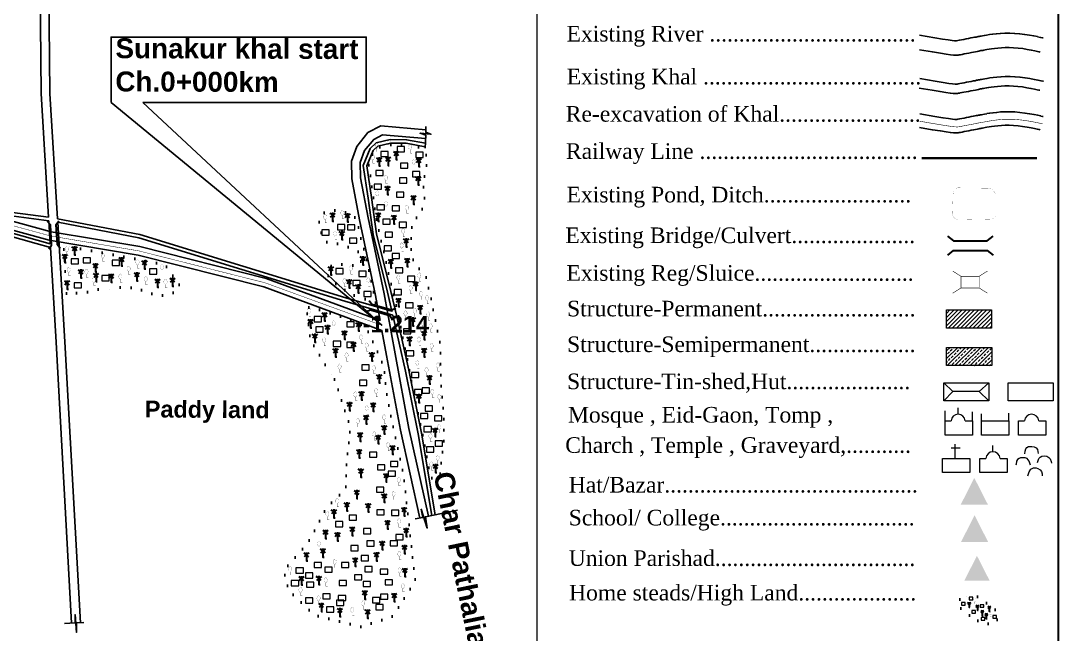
# Model space of a CAD drawing. Header units: millimetres. Extents: x 103 to 25310, y -179448 to -48.
# Drawn here: x 24123 to 25310, y -178929 to -178228 of the extents above; entities that cross this region are included whole.
import ezdxf

# ---------------------------------------------------------------- set-up
doc = ezdxf.new("R2010")
doc.units = ezdxf.units.MM
doc.header["$MEASUREMENT"] = 0
for name, pattern in [('CENTERX2', [4, 2.5, -0.5, 0.5, -0.5]), ('DOT2', [0.125, 0, -0.125]), ('PHANTOM2', [1.25, 0.625, -0.125, 0.125, -0.125, 0.125, -0.125])]:
    doc.linetypes.add(name, pattern=pattern)
for name, color, linetype, lineweight in [('Bazar', 97, 'Continuous', 15), ('Bridge or Culvert', 7, 'Continuous', 25), ('Church', 170, 'Continuous', 9), ('Eid-Gah', 170, 'Continuous', 9), ('Existing Str', 7, 'PHANTOM2', 35), ('Graveyard', 40, 'Continuous', 9), ('HOUSE', 144, 'Continuous', 18), ('Mosque', 170, 'Continuous', 9), ('OUTLINE', 7, 'Continuous', 15), ('Pond or Ditch', 7, 'Continuous', 9), ('PUCCA ROAD', 1, 'Continuous', 30), ('Rail Line', 14, 'TRACKS', 35), ('Temple', 170, 'Continuous', 9), ('Tomb', 170, 'Continuous', 9), ('Union', 7, 'Continuous', 15)]:
    doc.layers.add(name, color=color, linetype=linetype, lineweight=lineweight)
for name, color, linetype in [('boundary', 7, 'Continuous'), ('Home Stead', 151, 'Continuous'), ('Khal', 4, 'Continuous'), ('RIVER', 150, 'Continuous'), ('TEXT', 5, 'Continuous'), ('Trees', 77, 'Continuous')]:
    doc.layers.add(name, color=color, linetype=linetype)
doc.styles.add('b', font='times.ttf')
doc.styles.add('sum', font='arialbd.ttf')
doc.linetypes.add('TRACKS', pattern='A,0.15,[130,ltypeshp.shx,S=0.25,R=0,X=0,Y=0],0.15', length=0.3)

# ---------------------------------------------------------------- blocks, each defined once
blk = doc.blocks.new('A$C01DB3217')
at = {"layer": 'Trees', "color": 1, "lineweight": 30}
blk.add_lwpolyline([(0, 0.0028), (0, -0.0071), (0.0015, -0.0071)], dxfattribs=at)
for centre, start, end in [((-0.012, -0.0154), 41.2491, 62.6782), ((0.012, -0.0154), 117.3218, 138.7509)]:
    blk.add_arc(centre, 0.0195, start, end, dxfattribs=at)
blk = doc.blocks.new('A$C7FEE66E4')
at = {"layer": 'Trees', "linetype": 'Continuous', "const_width": 0.000142}
blk.add_lwpolyline([(0, 0.00001, 0.606435), (0, 0.00493, 0.606435)], format="xyb", close=True, dxfattribs=at)
at = {"layer": 'Trees', "linetype": 'Continuous', "const_width": 0.000252}
for points in [[(0, 0.00001), (0, -0.00287)], [(0, -0.00287), (0.00172, -0.00287)]]:
    blk.add_lwpolyline(points, dxfattribs=at)
blk = doc.blocks.new('A$C3B865840')
at = {"layer": 'Bridge or Culvert', "color": 7, "linetype": 'Continuous', "lineweight": 30}
for points in [[(0, 43.6), (13.8, 33.1), (91.3, 33.3), (105, 44.2)], [(0.2, 0), (13.9, 10.6), (91.4, 10.9), (105.2, 0.2)]]:
    blk.add_lwpolyline(points, dxfattribs=at)

msp = doc.modelspace()

# ---------------------------------------------------------------- hatches: boundary and pattern name
at = {"layer": 'Bazar'}
for color, points in [(256, [(25212.7, -178750.5), (25197.2, -178781), (25228.2, -178781)]), (5, [(25213, -178793.2), (25197.5, -178823.8), (25228.5, -178823.8)])]:
    msp.add_hatch(color=color, dxfattribs=at).paths.add_polyline_path(points)
at = {"layer": 'HOUSE'}
h = msp.add_hatch(dxfattribs=at)
h.set_pattern_fill('ANSI31', color=256, scale=26.610231, style=0)
h.set_pattern_definition([(45, (-3054743.468, -10882944.8036), (-2.3520343171, 2.3520343171), [])])
h.paths.add_polyline_path([(25232.3, -178579.4), (25232.3, -178558.6), (25180.9, -178558.6), (25180.9, -178579.4)])
h = msp.add_hatch(dxfattribs=at)
h.set_pattern_fill('ANSI33', color=256, scale=24.947091)
h.set_pattern_definition([(45, (-3092740.1634, -11107253.1114), (-4.4100643446, 4.4100643446), []), (45, (-3092735.7533, -11107253.1114), (-4.4100643446, 4.4100643446), [3.1183864035, -1.5591932018])])
h.paths.add_polyline_path([(25232.6, -178601.3), (25181.1, -178601.3), (25181.1, -178622.2), (25232.6, -178622.2)])
at = {"layer": 'Union'}
msp.add_hatch(color=0, dxfattribs=at).paths.add_polyline_path([(25215.7, -178839.5), (25201.3, -178868), (25230.2, -178868)])

# ---------------------------------------------------------------- linework, layer by layer
at = {"layer": 'boundary', "color": 0}
for points, const_width in [([(22733, -177610.8), (25308.6, -177610.8), (25308.6, -179446.7), (22733, -179446.7), (22733, -177610.8)], 2.35), ([(24712.9, -179056.4), (24712.9, -177610.8)], 1.71)]:
    msp.add_lwpolyline(points, dxfattribs=dict(at, const_width=const_width))
at = {"layer": 'Bridge or Culvert', "color": 7, "linetype": 'Continuous', "lineweight": 30}
for points in [[(25182.2, -178474.4), (25189, -178479.6), (25227.3, -178479.4), (25234.1, -178474.1)], [(25182.3, -178495.9), (25189.1, -178490.7), (25227.4, -178490.5), (25234.2, -178495.8)]]:
    msp.add_lwpolyline(points, dxfattribs=at)
at = {"layer": 'Church', "linetype": 'Continuous'}
for points in [[(25196.6, -178716.5), (25186.1, -178716.5)], [(25196.6, -178716.5), (25186.1, -178716.5)], [(25191, -178728.2), (25191, -178712)], [(25191, -178728.2), (25191, -178712)]]:
    msp.add_lwpolyline(points, dxfattribs=at)
msp.add_lwpolyline([(25176.2, -178744.4), (25176.2, -178728.2), (25207.4, -178728.2), (25207.4, -178744.4), (25194.7, -178744.4), (25194.7, -178744.4), (25194.7, -178744.4), (25194.7, -178744.4), (25176.2, -178744.4)], close=True, dxfattribs=at)
msp.add_lwpolyline([(25176.2, -178744.4), (25176.2, -178728.2), (25207.4, -178728.2), (25207.4, -178744.4), (25194.7, -178744.4), (25194.7, -178744.4), (25194.7, -178744.4), (25194.7, -178744.4), (25176.2, -178744.4)], close=True, dxfattribs=at)
at = {"layer": 'Eid-Gah', "linetype": 'Continuous'}
for p, q in [((25221.1, -178685.3), (25221.1, -178677.2)), ((25221.1, -178685.3), (25221.1, -178677.2)), ((25252.3, -178685.3), (25252.3, -178676.6)), ((25252.3, -178685.3), (25252.3, -178676.6))]:
    msp.add_line(p, q, dxfattribs=at)
msp.add_lwpolyline([(25221.1, -178701.5), (25221.1, -178685.3), (25252.3, -178685.3), (25252.3, -178701.5), (25235, -178701.5), (25235, -178701.5), (25235, -178701.5), (25235, -178701.5), (25221.1, -178701.5)], close=True, dxfattribs=at)
msp.add_lwpolyline([(25221.1, -178701.5), (25221.1, -178685.3), (25252.3, -178685.3), (25252.3, -178701.5), (25235, -178701.5), (25235, -178701.5), (25235, -178701.5), (25235, -178701.5), (25221.1, -178701.5)], close=True, dxfattribs=at)
at = {"layer": 'Existing Str', "linetype": 'Continuous', "const_width": 0.618}
for points in [[(25188, -178514.1), (25197.5, -178520.1), (25218.2, -178520.1), (25227.7, -178514.1)], [(25197.5, -178533.4), (25197.5, -178520.1)], [(25218.2, -178533.4), (25218.2, -178520.1)], [(25188, -178539.4), (25197.5, -178533.4), (25218.2, -178533.4), (25227.7, -178539.4)]]:
    msp.add_lwpolyline(points, dxfattribs=at)
at = {"layer": 'Graveyard'}
for points in [[(25270.4, -178723.2), (25270.9, -178720), (25271.4, -178717.2), (25272.7, -178715.6), (25274.6, -178714.7), (25278.6, -178714.5), (25281.1, -178714.9), (25283.2, -178716.1), (25285, -178718.1), (25285.3, -178720.2), (25285.5, -178722.5)], [(25270.4, -178723.2), (25270.9, -178720), (25271.4, -178717.2), (25272.7, -178715.6), (25274.6, -178714.7), (25278.6, -178714.5), (25281.1, -178714.9), (25283.2, -178716.1), (25285, -178718.1), (25285.3, -178720.2), (25285.5, -178722.5)], [(25276.8, -178736), (25275.4, -178731.4), (25273, -178728.4), (25270.7, -178727.7), (25268.6, -178727.5), (25265.5, -178727.7), (25263.8, -178728.2), (25262.2, -178729.4), (25260.9, -178731.4), (25260.4, -178734.8), (25260, -178736)], [(25276.8, -178736), (25275.4, -178731.4), (25273, -178728.4), (25270.7, -178727.7), (25268.6, -178727.5), (25265.5, -178727.7), (25263.8, -178728.2), (25262.2, -178729.4), (25260.9, -178731.4), (25260.4, -178734.8), (25260, -178736)], [(25285, -178732.8), (25286.6, -178728.4), (25288, -178727), (25289.8, -178725.7), (25292.8, -178725.4), (25295.5, -178725.5), (25297.8, -178727.1), (25299.2, -178728.9), (25300.5, -178731.9), (25301, -178733.7)], [(25285, -178732.8), (25286.6, -178728.4), (25288, -178727), (25289.8, -178725.7), (25292.8, -178725.4), (25295.5, -178725.5), (25297.8, -178727.1), (25299.2, -178728.9), (25300.5, -178731.9), (25301, -178733.7)], [(25273.9, -178748.3), (25275.2, -178743.5), (25277.1, -178740.5), (25280.5, -178739.1), (25283.5, -178739.2), (25285.3, -178739.6), (25287.8, -178741.2), (25289.6, -178743.3), (25290.3, -178746), (25290.3, -178748.1)], [(25273.9, -178748.3), (25275.2, -178743.5), (25277.1, -178740.5), (25280.5, -178739.1), (25283.5, -178739.2), (25285.3, -178739.6), (25287.8, -178741.2), (25289.6, -178743.3), (25290.3, -178746), (25290.3, -178748.1)]]:
    msp.add_lwpolyline(points, dxfattribs=at)
at = {"layer": 'Home Stead', "color": 7, "linetype": 'DOT2', "lineweight": 50, "ltscale": 100, "flags": 128}
for points in [[(24577.6, -178372.5), (24586, -178381), (24588.5, -178388.1), (24586.6, -178393.4), (24584.8, -178403.6), (24583.1, -178416.5), (24584.1, -178423.7), (24584.7, -178428), (24583, -178439.5), (24580.4, -178448.1), (24570.8, -178457.9), (24569.1, -178471.3), (24569.6, -178486.2), (24568.6, -178495), (24574.7, -178507.7), (24585.7, -178519.6), (24591.5, -178543.6), (24598.2, -178577.5), (24602.4, -178597.2), (24602.7, -178615.5), (24603.6, -178649.1), (24606.5, -178677.6), (24606.4, -178708), (24602.1, -178747), (24593.2, -178752.2), (24589.3, -178739.1), (24584.6, -178712.1), (24578.6, -178683.5), (24570.3, -178644.3), (24564.3, -178612.7), (24557.6, -178579.9), (24550.8, -178548.7), (24542.4, -178512.4), (24530.3, -178459.3), (24524, -178417.4), (24520.9, -178392.6), (24525.5, -178379.1), (24530.3, -178373.7), (24536.9, -178371.2), (24549.7, -178369.1), (24559.4, -178369.1), (24571.6, -178371.1), (24577.6, -178372.5)], [(24504.2, -178542.2), (24486.2, -178531.7), (24473.8, -178519.1), (24476.2, -178508.9), (24487.8, -178506.6), (24508.6, -178508.4), (24512, -178505.1), (24510.3, -178492.8), (24499.9, -178487.8), (24488, -178483.7), (24471.5, -178480.7), (24466.9, -178473), (24463.9, -178457.9), (24466.9, -178449.4), (24472.4, -178446.1), (24485.4, -178444.6), (24499.4, -178448.7), (24504.2, -178451.5), (24507.6, -178457.7), (24512.2, -178479.1), (24518.9, -178503.8), (24528.5, -178550.4), (24504.2, -178542.2)], [(24172.3, -178489.3), (24175.2, -178540.7), (24199.6, -178538), (24210.6, -178535.2), (24224.1, -178534.8), (24237.1, -178532.9), (24256.7, -178533.3), (24266.6, -178539), (24283.5, -178542.6), (24298.2, -178538.8), (24304.7, -178531.2), (24288, -178507.4), (24256.3, -178500.6), (24214.1, -178492.9), (24186, -178487.5), (24178.1, -178485.6), (24173.3, -178487), (24172.3, -178489.3)], [(24481.7, -178638), (24499.8, -178693.1), (24495.3, -178732.3), (24494.5, -178763.2), (24472.6, -178784.4), (24451.5, -178824.3), (24423.5, -178856.8), (24428.8, -178878.6), (24458.3, -178907.3), (24511.9, -178920.9), (24548.1, -178908.8), (24573.8, -178868.8), (24560.3, -178745.7), (24541.8, -178660), (24538, -178623.2), (24517.3, -178577.3), (24494.2, -178568), (24461.5, -178557.6), (24448, -178555.1), (24450.5, -178564.2), (24452.5, -178581.4), (24453.6, -178591.7), (24458.2, -178600), (24469.5, -178619), (24481.7, -178638)], [(25196.3, -178889.5), (25193.3, -178894.1), (25196.7, -178899.6), (25201.1, -178902.4), (25204.9, -178905.4), (25208.1, -178908.8), (25211.6, -178909.4), (25213.8, -178909.5), (25216.9, -178914.4), (25221.9, -178916.4), (25230.1, -178917.6), (25237.7, -178916.1), (25239.8, -178909.6), (25237.2, -178901.8), (25233.6, -178897.8), (25228, -178894.8), (25218.1, -178886.9), (25206, -178884.9), (25201.4, -178888), (25196.3, -178889.5)]]:
    msp.add_lwpolyline(points, dxfattribs=at)
at = {"layer": 'HOUSE'}
for points in [[(24553.1, -178377.7), (24561.5, -178377.7), (24561.5, -178371.8), (24553.1, -178371.8), (24553.1, -178377.7)], [(24534.6, -178383.3), (24543, -178383.3), (24543, -178377.4), (24534.6, -178377.4), (24534.6, -178383.3)], [(24574.4, -178384.3), (24582.8, -178384.3), (24582.8, -178378.4), (24574.4, -178378.4), (24574.4, -178384.3)], [(24528.7, -178404.9), (24537.1, -178404.9), (24537.1, -178399), (24528.7, -178399), (24528.7, -178404.9)], [(24556.9, -178396.5), (24565.4, -178396.5), (24565.4, -178390.6), (24556.9, -178390.6), (24556.9, -178396.5)], [(24555.9, -178413.6), (24564.3, -178413.6), (24564.3, -178407.7), (24555.9, -178407.7), (24555.9, -178413.6)], [(24570.6, -178406.3), (24579, -178406.3), (24579, -178400.4), (24570.6, -178400.4), (24570.6, -178406.3)], [(24526.9, -178420.6), (24535.3, -178420.6), (24535.3, -178414.7), (24526.9, -178414.7), (24526.9, -178420.6)], [(24552.4, -178429.7), (24560.8, -178429.7), (24560.8, -178423.8), (24552.4, -178423.8), (24552.4, -178429.7)], [(24530.1, -178444.3), (24538.5, -178444.3), (24538.5, -178438.4), (24530.1, -178438.4), (24530.1, -178444.3)], [(24547.5, -178445.4), (24555.9, -178445.4), (24555.9, -178439.5), (24547.5, -178439.5), (24547.5, -178445.4)], [(24536.7, -178460.7), (24545.2, -178460.7), (24545.2, -178454.8), (24536.7, -178454.8), (24536.7, -178460.7)], [(24555.6, -178464.3), (24564, -178464.3), (24564, -178458.4), (24555.6, -178458.4), (24555.6, -178464.3)], [(24466.9, -178473), (24475.3, -178473), (24475.3, -178467.1), (24466.9, -178467.1), (24466.9, -178473)], [(24484.9, -178466.8), (24493.3, -178466.8), (24493.3, -178460.8), (24484.9, -178460.8), (24484.9, -178466.8)], [(24496.4, -178467), (24504.9, -178467), (24504.9, -178461.1), (24496.4, -178461.1), (24496.4, -178467)], [(24539.5, -178475.4), (24547.9, -178475.4), (24547.9, -178469.5), (24539.5, -178469.5), (24539.5, -178475.4)], [(24498.6, -178482.4), (24507, -178482.4), (24507, -178476.4), (24498.6, -178476.4), (24498.6, -178482.4)], [(24538.4, -178491), (24546.8, -178491), (24546.8, -178485.1), (24538.4, -178485.1), (24538.4, -178491)], [(24547.3, -178499.8), (24555.7, -178499.8), (24555.7, -178493.9), (24547.3, -178493.9), (24547.3, -178499.8)], [(24180.6, -178506), (24189.1, -178506), (24189.1, -178500.1), (24180.6, -178500.1), (24180.6, -178506)], [(24194.2, -178504.8), (24202.7, -178504.8), (24202.7, -178498.9), (24194.2, -178498.9), (24194.2, -178504.8)], [(24227.4, -178507.7), (24235.9, -178507.7), (24235.9, -178501.8), (24227.4, -178501.8), (24227.4, -178507.7)], [(24270.2, -178517.6), (24278.7, -178517.6), (24278.7, -178511.7), (24270.2, -178511.7), (24270.2, -178517.6)], [(24483.2, -178517.2), (24491.6, -178517.2), (24491.6, -178511.3), (24483.2, -178511.3), (24483.2, -178517.2)], [(24509.4, -178520.3), (24517.8, -178520.3), (24517.8, -178514.4), (24509.4, -178514.4), (24509.4, -178520.3)], [(24551.2, -178516.3), (24559.6, -178516.3), (24559.6, -178510.4), (24551.2, -178510.4), (24551.2, -178516.3)], [(24184, -178533.4), (24192.5, -178533.4), (24192.5, -178527.5), (24184, -178527.5), (24184, -178533.4)], [(24215.5, -178525.2), (24223.9, -178525.2), (24223.9, -178519.3), (24215.5, -178519.3), (24215.5, -178525.2)], [(24502.4, -178530.7), (24510.9, -178530.7), (24510.9, -178524.8), (24502.4, -178524.8), (24502.4, -178530.7)], [(24564.8, -178526), (24573.2, -178526), (24573.2, -178520.1), (24564.8, -178520.1), (24564.8, -178526)], [(24515.2, -178543.2), (24523.6, -178543.2), (24523.6, -178537.3), (24515.2, -178537.3), (24515.2, -178543.2)], [(24549.8, -178541.2), (24558.2, -178541.2), (24558.2, -178535.3), (24549.8, -178535.3), (24549.8, -178541.2)], [(24562.8, -178556.2), (24571.3, -178556.2), (24571.3, -178550.3), (24562.8, -178550.3), (24562.8, -178556.2)], [(24458.2, -178572.1), (24466.6, -178572.1), (24466.6, -178566.2), (24458.2, -178566.2), (24458.2, -178572.1)], [(24495.5, -178577.9), (24503.9, -178577.9), (24503.9, -178572), (24495.5, -178572), (24495.5, -178577.9)], [(24460.2, -178583.9), (24468.6, -178583.9), (24468.6, -178578), (24460.2, -178578), (24460.2, -178583.9)], [(24560.4, -178586), (24568.8, -178586), (24568.8, -178580.1), (24560.4, -178580.1), (24560.4, -178586)], [(24480.2, -178600.4), (24488.6, -178600.4), (24488.6, -178594.4), (24480.2, -178594.4), (24480.2, -178600.4)], [(24495.7, -178601.4), (24504.1, -178601.4), (24504.1, -178595.4), (24495.7, -178595.4), (24495.7, -178601.4)], [(24563.6, -178611), (24572.1, -178611), (24572.1, -178605.1), (24563.6, -178605.1), (24563.6, -178611)], [(24512.7, -178627.3), (24521.2, -178627.3), (24521.2, -178621.4), (24512.7, -178621.4), (24512.7, -178627.3)], [(24569.5, -178635.8), (24577.9, -178635.8), (24577.9, -178629.9), (24569.5, -178629.9), (24569.5, -178635.8)], [(24510.2, -178644.8), (24518.6, -178644.8), (24518.6, -178638.9), (24510.2, -178638.9), (24510.2, -178644.8)], [(24581.6, -178653.5), (24590, -178653.5), (24590, -178647.6), (24581.6, -178647.6), (24581.6, -178653.5)], [(24573.1, -178655.3), (24581.5, -178655.3), (24581.5, -178649.4), (24573.1, -178649.4), (24573.1, -178655.3)], [(24585.1, -178674.1), (24593.6, -178674.1), (24593.6, -178668.2), (24585.1, -178668.2), (24585.1, -178674.1)], [(24579.7, -178682.7), (24588.2, -178682.7), (24588.2, -178676.8), (24579.7, -178676.8), (24579.7, -178682.7)], [(24595.7, -178685.3), (24604.2, -178685.3), (24604.2, -178679.4), (24595.7, -178679.4), (24595.7, -178685.3)], [(24583.7, -178697.7), (24592.2, -178697.7), (24592.2, -178691.8), (24583.7, -178691.8), (24583.7, -178697.7)], [(24586.5, -178721.1), (24595, -178721.1), (24595, -178715.2), (24586.5, -178715.2), (24586.5, -178721.1)], [(24596.5, -178714.2), (24605, -178714.2), (24605, -178708.3), (24596.5, -178708.3), (24596.5, -178714.2)], [(24521.4, -178726.9), (24529.9, -178726.9), (24529.9, -178721), (24521.4, -178721), (24521.4, -178726.9)], [(24545.5, -178737.5), (24553.9, -178737.5), (24553.9, -178731.6), (24545.5, -178731.6), (24545.5, -178737.5)], [(24530.6, -178741.3), (24539, -178741.3), (24539, -178735.4), (24530.6, -178735.4), (24530.6, -178741.3)], [(24543, -178748.6), (24551.4, -178748.6), (24551.4, -178742.7), (24543, -178742.7), (24543, -178748.6)], [(24529.4, -178767), (24537.8, -178767), (24537.8, -178761.1), (24529.4, -178761.1), (24529.4, -178767)], [(24529.9, -178792.9), (24538.4, -178792.9), (24538.4, -178787), (24529.9, -178787), (24529.9, -178792.9)], [(24546.7, -178793.4), (24555.2, -178793.4), (24555.2, -178787.5), (24546.7, -178787.5), (24546.7, -178793.4)], [(24482.6, -178806.3), (24491, -178806.3), (24491, -178800.4), (24482.6, -178800.4), (24482.6, -178806.3)], [(24498.3, -178798.9), (24506.8, -178798.9), (24506.8, -178793), (24498.3, -178793), (24498.3, -178798.9)], [(24514.7, -178814.4), (24523.2, -178814.4), (24523.2, -178808.5), (24514.7, -178808.5), (24514.7, -178814.4)], [(24518.6, -178828.4), (24527, -178828.4), (24527, -178822.5), (24518.6, -178822.5), (24518.6, -178828.4)], [(24545.3, -178828.2), (24553.7, -178828.2), (24553.7, -178822.3), (24545.3, -178822.3), (24545.3, -178828.2)], [(24551.7, -178821.3), (24560.1, -178821.3), (24560.1, -178815.4), (24551.7, -178815.4), (24551.7, -178821.3)], [(24500.3, -178833.8), (24508.7, -178833.8), (24508.7, -178827.9), (24500.3, -178827.9), (24500.3, -178833.8)], [(24458.2, -178853), (24466.6, -178853), (24466.6, -178847.1), (24458.2, -178847.1), (24458.2, -178853)], [(24489.4, -178853), (24497.9, -178853), (24497.9, -178847.1), (24489.4, -178847.1), (24489.4, -178853)], [(24511.9, -178845.3), (24520.4, -178845.3), (24520.4, -178839.4), (24511.9, -178839.4), (24511.9, -178845.3)], [(24437.5, -178859.3), (24446, -178859.3), (24446, -178853.4), (24437.5, -178853.4), (24437.5, -178859.3)], [(24448.3, -178865.1), (24456.8, -178865.1), (24456.8, -178859.2), (24448.3, -178859.2), (24448.3, -178865.1)], [(24470.4, -178858.4), (24478.8, -178858.4), (24478.8, -178852.5), (24470.4, -178852.5), (24470.4, -178858.4)], [(24504.5, -178867.1), (24512.9, -178867.1), (24512.9, -178861.2), (24504.5, -178861.2), (24504.5, -178867.1)], [(24516.1, -178857.7), (24524.5, -178857.7), (24524.5, -178851.8), (24516.1, -178851.8), (24516.1, -178857.7)], [(24533.8, -178860.6), (24542.3, -178860.6), (24542.3, -178854.7), (24533.8, -178854.7), (24533.8, -178860.6)], [(24432.2, -178873.8), (24440.7, -178873.8), (24440.7, -178867.9), (24432.2, -178867.9), (24432.2, -178873.8)], [(24449.6, -178875.5), (24458, -178875.5), (24458, -178869.6), (24449.6, -178869.6), (24449.6, -178875.5)], [(24486.8, -178873.6), (24495.3, -178873.6), (24495.3, -178867.7), (24486.8, -178867.7), (24486.8, -178873.6)], [(24514.4, -178874.8), (24522.8, -178874.8), (24522.8, -178868.9), (24514.4, -178868.9), (24514.4, -178874.8)], [(24539.5, -178872.9), (24547.9, -178872.9), (24547.9, -178867), (24539.5, -178867), (24539.5, -178872.9)], [(24468.1, -178888.8), (24476.5, -178888.8), (24476.5, -178882.9), (24468.1, -178882.9), (24468.1, -178888.8)], [(24485.9, -178890.7), (24494.4, -178890.7), (24494.4, -178884.8), (24485.9, -178884.8), (24485.9, -178890.7)], [(24534, -178889.3), (24542.4, -178889.3), (24542.4, -178883.4), (24534, -178883.4), (24534, -178889.3)], [(24448.3, -178893.6), (24456.8, -178893.6), (24456.8, -178887.6), (24448.3, -178887.6), (24448.3, -178893.6)], [(24483.7, -178896.2), (24492.1, -178896.2), (24492.1, -178890.3), (24483.7, -178890.3), (24483.7, -178896.2)], [(24525, -178893.2), (24533.4, -178893.2), (24533.4, -178887.3), (24525, -178887.3), (24525, -178893.2)], [(24528.7, -178901.3), (24537.1, -178901.3), (24537.1, -178895.4), (24528.7, -178895.4), (24528.7, -178901.3)], [(25198.1, -178895.8), (25202.2, -178895.8), (25202.2, -178892.9), (25198.1, -178892.9), (25198.1, -178895.8)], [(25206.8, -178889.9), (25210.9, -178889.9), (25210.9, -178887), (25206.8, -178887), (25206.8, -178889.9)], [(25219.5, -178898.4), (25223.7, -178898.4), (25223.7, -178895.5), (25219.5, -178895.5), (25219.5, -178898.4)], [(24472.3, -178903.8), (24480.8, -178903.8), (24480.8, -178897.9), (24472.3, -178897.9), (24472.3, -178903.8)], [(25209.8, -178905), (25213.9, -178905), (25213.9, -178902.1), (25209.8, -178902.1), (25209.8, -178905)], [(25234, -178910.7), (25238.2, -178910.7), (25238.2, -178907.8), (25234, -178907.8), (25234, -178910.7)], [(25220.5, -178913.1), (25224.7, -178913.1), (25224.7, -178910.2), (25220.5, -178910.2), (25220.5, -178913.1)]]:
    msp.add_lwpolyline(points, dxfattribs=at)
for points in [[(25180.9, -178558.6), (25232.3, -178558.6), (25232.3, -178579.4), (25180.9, -178579.4)], [(25180.9, -178558.6), (25232.3, -178558.6), (25232.3, -178579.4), (25180.9, -178579.4)], [(25181.1, -178601.3), (25232.6, -178601.3), (25232.6, -178622.2), (25181.1, -178622.2)], [(25181.1, -178601.3), (25232.6, -178601.3), (25232.6, -178622.2), (25181.1, -178622.2)]]:
    msp.add_lwpolyline(points, close=True, dxfattribs=at)
at = {"layer": 'HOUSE', "linetype": 'Continuous'}
for points in [[(25177.8, -178641.8), (25229.2, -178641.8), (25229.2, -178662.6), (25177.8, -178662.6)], [(25177.8, -178641.8), (25229.2, -178641.8), (25229.2, -178662.6), (25177.8, -178662.6)], [(25251.4, -178641.8), (25302.8, -178641.8), (25302.8, -178662.6), (25251.4, -178662.6)], [(25251.4, -178641.8), (25302.8, -178641.8), (25302.8, -178662.6), (25251.4, -178662.6)]]:
    msp.add_lwpolyline(points, close=True, dxfattribs=at)
for points in [[(25229.2, -178641.8), (25218.2, -178651.7), (25188.1, -178651.7), (25177.8, -178641.8)], [(25229.2, -178641.8), (25218.2, -178651.7), (25188.1, -178651.7), (25177.8, -178641.8)], [(25188.1, -178651.7), (25177.8, -178662.6)], [(25188.1, -178651.7), (25177.8, -178662.6)], [(25218.2, -178651.7), (25229.2, -178662.6)], [(25218.2, -178651.7), (25229.2, -178662.6)]]:
    msp.add_lwpolyline(points, dxfattribs=at)
at = {"layer": 'Khal', "color": 4, "linetype": 'Continuous'}
for points in [[(25150.6, -178294.1), (25168, -178297), (25177, -178298.5), (25183.5, -178299.6), (25187.9, -178300.2), (25190.7, -178300.5), (25192.1, -178300.5), (25193, -178300.4), (25194.2, -178300.2), (25196.2, -178299.8), (25198.6, -178299.4), (25201.2, -178298.9), (25203.9, -178298.3), (25206.6, -178297.8), (25209.2, -178297.3), (25211.6, -178296.8), (25213.6, -178296.5), (25215.2, -178296.1), (25216.5, -178295.9, -0.000461), (25216.5, -178295.9), (25217.6, -178295.7, -0.000727), (25217.7, -178295.7), (25218.7, -178295.5, -0.000788), (25218.7, -178295.5), (25219.8, -178295.3, -0.0006), (25219.8, -178295.3), (25221, -178295.1, -0.00033), (25221, -178295.1), (25222.6, -178294.8), (25224.6, -178294.4, -0.000676), (25224.6, -178294.4), (25227.2, -178294, -0.003183), (25227.3, -178293.9), (25230.4, -178293.4, -0.005207), (25230.5, -178293.4), (25234.1, -178292.9, -0.006703), (25234.3, -178292.9), (25238.3, -178292.4, -0.007978), (25238.5, -178292.4), (25242.9, -178292, -0.009172), (25243.2, -178292), (25247.9, -178291.8, -0.010353), (25248.3, -178291.8), (25253.3, -178291.8, -0.01156), (25253.7, -178291.8), (25259, -178292, -0.011928), (25259.4, -178292), (25264.9, -178292.5, -0.009419), (25265.2, -178292.5), (25270.6, -178293.2, -0.007149), (25270.9, -178293.3), (25276.1, -178294.1, -0.0056), (25276.3, -178294.1), (25281.1, -178295, -0.004498), (25281.3, -178295), (25285.4, -178295.8, -0.003682), (25285.5, -178295.8), (25288.7, -178296.5, -0.003044), (25288.8, -178296.5), (25290.9, -178297, -0.002369), (25291, -178297), (25291.7, -178297.2)], [(25149.8, -178305), (25164.4, -178307.4, 0.000575), (25164.4, -178307.4), (25173.5, -178308.9, 0.001752), (25173.6, -178309), (25180.2, -178310, 0.00424), (25180.3, -178310), (25185, -178310.7, 0.009421), (25185.3, -178310.7), (25188.5, -178311, 0.018889), (25189.1, -178311.1), (25191.3, -178311.1, 0.028642), (25192.2, -178311.1), (25194, -178311, 0.022093), (25194.7, -178310.9), (25196.3, -178310.6, 0.00369), (25196.5, -178310.5), (25198.5, -178310.2), (25200.9, -178309.7), (25203.5, -178309.2), (25206.2, -178308.7), (25208.9, -178308.1), (25211.5, -178307.6), (25213.9, -178307.2), (25215.9, -178306.8), (25217.5, -178306.5), (25218.8, -178306.2), (25219.9, -178306), (25220.8, -178305.8), (25221.9, -178305.6), (25223.1, -178305.4), (25224.7, -178305.1), (25226.7, -178304.8), (25229.2, -178304.3), (25232.1, -178303.9), (25235.4, -178303.4), (25239.2, -178303), (25243.3, -178302.6), (25247.7, -178302.4), (25252.4, -178302.4), (25257.3, -178302.6), (25262.4, -178303), (25267.6, -178303.7), (25272.7, -178304.5), (25277.3, -178305.3), (25281.3, -178306.1), (25284.4, -178306.8), (25286.4, -178307.2), (25287.7, -178307.5)]]:
    msp.add_lwpolyline(points, format="xyb", dxfattribs=at)
at = {"layer": 'Khal', "color": 3, "lineweight": 25, "ltscale": 0.1}
for points in [[(25150.4, -178334.4), (25167.7, -178337.3), (25176.8, -178338.8), (25183.3, -178339.9), (25187.7, -178340.5), (25190.5, -178340.8), (25191.9, -178340.8), (25192.8, -178340.7), (25194, -178340.5), (25196, -178340.1), (25198.4, -178339.7), (25201, -178339.2), (25203.7, -178338.6), (25206.4, -178338.1), (25209, -178337.6), (25211.4, -178337.2), (25213.4, -178336.8), (25215, -178336.4), (25216.3, -178336.2, -0.000461), (25216.3, -178336.2), (25217.4, -178336, -0.000727), (25217.4, -178336), (25218.4, -178335.8, -0.000788), (25218.5, -178335.8), (25219.5, -178335.6, -0.0006), (25219.6, -178335.6), (25220.8, -178335.4, -0.00033), (25220.8, -178335.4), (25222.4, -178335.1), (25224.4, -178334.7, -0.000676), (25224.4, -178334.7), (25227, -178334.3, -0.003183), (25227.1, -178334.2), (25230.1, -178333.7, -0.005207), (25230.3, -178333.7), (25233.8, -178333.2, -0.006703), (25234.1, -178333.2), (25238, -178332.7, -0.007978), (25238.3, -178332.7), (25242.7, -178332.3, -0.009172), (25243, -178332.3), (25247.7, -178332.1, -0.010353), (25248, -178332.1), (25253.1, -178332.1, -0.01156), (25253.5, -178332.1), (25258.8, -178332.3, -0.011928), (25259.1, -178332.3), (25264.6, -178332.8, -0.009419), (25264.9, -178332.8), (25270.4, -178333.5, -0.007149), (25270.6, -178333.6), (25275.9, -178334.4, -0.0056), (25276.1, -178334.4), (25280.9, -178335.3, -0.004498), (25281, -178335.3), (25285.2, -178336.1, -0.003682), (25285.3, -178336.1), (25288.5, -178336.8, -0.003044), (25288.6, -178336.9), (25290.7, -178337.3, -0.002369), (25290.8, -178337.3), (25291.5, -178337.5)], [(25150.1, -178350), (25164.7, -178352.5, 0.000575), (25164.8, -178352.5), (25173.8, -178354, 0.001752), (25173.9, -178354), (25180.5, -178355, 0.00424), (25180.6, -178355.1), (25185.3, -178355.7, 0.009421), (25185.6, -178355.8), (25188.8, -178356.1, 0.018889), (25189.4, -178356.1), (25191.6, -178356.2, 0.028642), (25192.6, -178356.1), (25194.3, -178356, 0.022093), (25195, -178355.9), (25196.7, -178355.6, 0.00369), (25196.8, -178355.6), (25198.8, -178355.2), (25201.2, -178354.7), (25203.8, -178354.2), (25206.5, -178353.7), (25209.2, -178353.2), (25211.8, -178352.7), (25214.2, -178352.2), (25216.2, -178351.8), (25217.8, -178351.5), (25219.1, -178351.3), (25220.2, -178351.1), (25221.2, -178350.9), (25222.2, -178350.7), (25223.4, -178350.5), (25225, -178350.2), (25227, -178349.8), (25229.5, -178349.4), (25232.4, -178348.9), (25235.8, -178348.4), (25239.5, -178348), (25243.6, -178347.6), (25248, -178347.4), (25252.7, -178347.4), (25257.6, -178347.6), (25262.7, -178348.1), (25267.9, -178348.7), (25273, -178349.5), (25277.6, -178350.4), (25281.6, -178351.2), (25284.7, -178351.8), (25286.7, -178352.3), (25288, -178352.6)]]:
    msp.add_lwpolyline(points, format="xyb", dxfattribs=at)
at = {"layer": 'Khal', "lineweight": 25, "ltscale": 0.1}
for points in [[(24533.7, -178570.7), (24528.4, -178542), (24510.1, -178455.4), (24501.4, -178408.6), (24501, -178388.6), (24506.9, -178371.6), (24519.8, -178355.7), (24534.4, -178348.3), (24586, -178352.5)], [(24585.1, -178373.8), (24585.9, -178358.7), (24579.3, -178356.6), (24591.7, -178357.7), (24585.9, -178355.4), (24586.1, -178348.7)], [(24589, -178794.3), (24566.6, -178693.9), (24550.9, -178608.9), (24538.3, -178540), (24519.9, -178453.4), (24511.4, -178407.6), (24511, -178390.2), (24515.8, -178376.5), (24526.3, -178363.7), (24536.4, -178358.5), (24585.7, -178362.5)], [(24579.2, -178796.5), (24556.8, -178695.9), (24541.1, -178610.7), (24535.8, -178582.2)], [(24573.7, -178797.4), (24582.4, -178795.9), (24580.7, -178786.3), (24587.5, -178807.8), (24585.5, -178795), (24622, -178787.5)]]:
    msp.add_lwpolyline(points, dxfattribs=at)
at = {"layer": 'Khal', "color": 7, "linetype": 'CENTERX2', "lineweight": 30, "ltscale": 5}
for points, const_width in [([(25150.1, -178342.8), (25167.5, -178345.8), (25176.5, -178347.3), (25183.1, -178348.3), (25187.8, -178349), (25191.1, -178349.3), (25193.3, -178349.4), (25195.1, -178349.2), (25196.8, -178348.9), (25198.8, -178348.5), (25201.2, -178348), (25203.8, -178347.5), (25206.5, -178347), (25209.2, -178346.5), (25211.8, -178346), (25214.2, -178345.5), (25216.2, -178345.1), (25217.8, -178344.8), (25219.1, -178344.6), (25220.2, -178344.4), (25221.2, -178344.2), (25222.3, -178344), (25223.6, -178343.8), (25225.1, -178343.5), (25227.1, -178343.1), (25229.7, -178342.7), (25232.7, -178342.2), (25236.2, -178341.7), (25240.2, -178341.2), (25244.6, -178340.8), (25249.3, -178340.6), (25254.3, -178340.6), (25259.5, -178340.8), (25265, -178341.3), (25270.5, -178342), (25275.7, -178342.8), (25280.5, -178343.7), (25284.6, -178344.5), (25287.8, -178345.2), (25289.9, -178345.7), (25290.7, -178345.8)], 0.618), ([(24535.5, -178576.1), (24402.1, -178527.5), (24258.1, -178491.1), (24156.7, -178473.9), (24013.2, -178434.8)], 0.515)]:
    msp.add_lwpolyline(points, dxfattribs=dict(at, const_width=const_width))
at = {"layer": 'Khal', "color": 3, "lineweight": 25, "ltscale": 0.1}
for points in [[(24533.7, -178570.7), (24403.6, -178522.7), (24259.1, -178486.2), (24157.8, -178469.1), (24014.4, -178429.9)], [(24535.8, -178582.2), (24400.6, -178532.3), (24257, -178496), (24155.6, -178478.8), (24012, -178439.6)]]:
    msp.add_lwpolyline(points, dxfattribs=at)
at = {"layer": 'Mosque', "linetype": 'Continuous'}
for p, q in [((25194.2, -178677.7), (25194.2, -178670.6)), ((25194.2, -178677.7), (25194.2, -178670.6)), ((25179.3, -178685.3), (25179.3, -178674)), ((25179.3, -178685.3), (25179.3, -178674)), ((25210.5, -178685.3), (25210.5, -178675)), ((25210.5, -178685.3), (25210.5, -178675))]:
    msp.add_line(p, q, dxfattribs=at)
for points in [[(25202.3, -178685.3), (25210.5, -178685.3), (25210.5, -178701.5), (25197.9, -178701.5), (25197.9, -178701.5), (25193.2, -178701.5), (25193.2, -178701.5), (25179.3, -178701.5), (25179.3, -178685.3), (25186.1, -178685.3)], [(25202.3, -178685.3), (25210.5, -178685.3), (25210.5, -178701.5), (25193.2, -178701.5), (25193.2, -178701.5), (25193.2, -178701.5), (25193.2, -178701.5), (25179.3, -178701.5), (25179.3, -178685.3), (25186.1, -178685.3)]]:
    msp.add_lwpolyline(points, dxfattribs=at)
msp.add_arc((25194.2, -178685.8), 8.12, 3.9267, 176.0733, dxfattribs=at)
msp.add_arc((25194.2, -178685.8), 8.12, 3.9267, 176.0733, dxfattribs=at)
at = {"layer": 'Pond or Ditch', "color": 4, "const_width": 0.104}
msp.add_lwpolyline([(25193.6, -178419), (25228.3, -178419.4, -0.407338), (25236.8, -178427.8), (25236.7, -178450.3, -0.346244), (25233.1, -178454.7), (25194.9, -178455.4, -0.392601), (25187.7, -178449), (25188.5, -178425.6, -0.321685), (25193.6, -178419, -5.135448)], format="xyb", dxfattribs=at)
at = {"layer": 'PUCCA ROAD', "lineweight": 25}
for points in [[(24154.8, -178452.5), (24146.2, -178311.3), (24144.9, -178152.7), (24141.7, -178046.4), (24157.1, -177970.6), (24189.8, -177916.5), (24208.6, -177896.2)], [(24164.9, -178454.3), (24156.2, -178311), (24154.9, -178152.5), (24151.8, -178047.2), (24166.5, -177974.2), (24197.8, -177922.6), (24216.4, -177902.4)], [(24164.9, -178454.3), (24259, -178472.4), (24494.4, -178544.8), (24547.2, -178560.1), (24542.1, -178538.3), (24525.9, -178472.5), (24519.9, -178430.8), (24514.4, -178393.4), (24522.2, -178374.1), (24529.3, -178367.7), (24545.3, -178363.8), (24563.9, -178364), (24585.4, -178368)], [(24552.6, -178565.9), (24552.7, -178565.9), (24546, -178537.4), (24529.7, -178471.4), (24523.9, -178430.2), (24518.5, -178393.9), (24525.6, -178376.5), (24531.2, -178371.4), (24545.7, -178367.8), (24563.5, -178368), (24585.2, -178372)], [(24092.6, -178444.5), (24154.8, -178452.5)], [(24091.8, -178448.4), (24155.1, -178456.6)], [(24156.7, -178482.9), (24155.1, -178456.6)], [(24191.1, -178916.1), (24173.5, -178594.9), (24165.2, -178458.4)], [(24165.2, -178458.4), (24258, -178476.3), (24493.2, -178548.7), (24548.2, -178564.6)], [(24070, -178462.7), (24140.8, -178482.7), (24156.9, -178487.1)], [(24071.2, -178458.8), (24141.9, -178478.9), (24156.7, -178482.9)], [(24181.1, -178916.5), (24163.5, -178595.4), (24156.9, -178487.1)], [(24548.2, -178564.6), (24562.7, -178628.4), (24577, -178700.1), (24592.6, -178793.6)], [(24552.7, -178565.9), (24566.6, -178627.5), (24581, -178699.3), (24596.5, -178792.8)], [(24173.1, -178916.8), (24185, -178916.3), (24185.1, -178906.8), (24186.6, -178927.2), (24186.8, -178916.3), (24195.1, -178915.8)]]:
    msp.add_lwpolyline(points, dxfattribs=at)
at = {"layer": 'Rail Line', "color": 212, "ltscale": 10, "true_color": 0xc529d6}
msp.add_line((25152.9, -178385), (25284.1, -178385), dxfattribs=at)
at = {"layer": 'RIVER', "color": 4, "linetype": 'Continuous'}
for points in [[(25150.1, -178244.6), (25167.5, -178247.5), (25176.5, -178249), (25183, -178250), (25187.5, -178250.6), (25190.2, -178250.9), (25191.6, -178250.9), (25192.5, -178250.9), (25193.8, -178250.6), (25195.7, -178250.2), (25198.1, -178249.8), (25200.7, -178249.3), (25203.4, -178248.8), (25206.1, -178248.2), (25208.7, -178247.7), (25211.1, -178247.3), (25213.1, -178246.9), (25214.8, -178246.6), (25216.1, -178246.3, -0.000461), (25216.1, -178246.3), (25217.2, -178246.1, -0.000727), (25217.2, -178246.1), (25218.2, -178245.9, -0.000788), (25218.2, -178245.9), (25219.3, -178245.7, -0.0006), (25219.3, -178245.7), (25220.6, -178245.5, -0.00033), (25220.6, -178245.5), (25222.1, -178245.2), (25224.2, -178244.8, -0.000676), (25224.2, -178244.8), (25226.7, -178244.4, -0.003183), (25226.8, -178244.4), (25229.9, -178243.9, -0.005207), (25230.1, -178243.8), (25233.6, -178243.3, -0.006703), (25233.8, -178243.3), (25237.8, -178242.8, -0.007978), (25238.1, -178242.8), (25242.4, -178242.5, -0.009172), (25242.7, -178242.4), (25247.5, -178242.2, -0.010353), (25247.8, -178242.2), (25252.8, -178242.2, -0.01156), (25253.2, -178242.2), (25258.5, -178242.4, -0.011928), (25258.9, -178242.4), (25264.4, -178242.9, -0.009419), (25264.7, -178243), (25270.2, -178243.7, -0.007149), (25270.4, -178243.7), (25275.7, -178244.5, -0.0056), (25275.8, -178244.5), (25280.6, -178245.4, -0.004498), (25280.8, -178245.4), (25284.9, -178246.2, -0.003682), (25285, -178246.3), (25288.3, -178247, -0.003044), (25288.4, -178247), (25290.5, -178247.5, -0.002369), (25290.5, -178247.5), (25291.3, -178247.6)], [(25150.1, -178261.2), (25164.8, -178263.7, 0.000575), (25164.8, -178263.7), (25173.9, -178265.2, 0.001752), (25173.9, -178265.2), (25180.5, -178266.2, 0.00424), (25180.7, -178266.2), (25185.3, -178266.9, 0.009421), (25185.6, -178266.9), (25188.8, -178267.2, 0.018889), (25189.5, -178267.3), (25191.7, -178267.3, 0.028642), (25192.6, -178267.3), (25194.3, -178267.2, 0.022093), (25195, -178267.1), (25196.7, -178266.8, 0.00369), (25196.8, -178266.8), (25198.9, -178266.4), (25201.2, -178265.9), (25203.8, -178265.4), (25206.5, -178264.9), (25209.3, -178264.4), (25211.9, -178263.8), (25214.2, -178263.4), (25216.3, -178263), (25217.9, -178262.7), (25219.1, -178262.4), (25220.2, -178262.2), (25221.2, -178262), (25222.3, -178261.9), (25223.5, -178261.6), (25225.1, -178261.3), (25227, -178261), (25229.5, -178260.6), (25232.5, -178260.1), (25235.8, -178259.6), (25239.5, -178259.2), (25243.6, -178258.8), (25248, -178258.6), (25252.7, -178258.6), (25257.6, -178258.8), (25262.8, -178259.3), (25268, -178259.9), (25273, -178260.7), (25277.7, -178261.5), (25281.7, -178262.3), (25284.8, -178263), (25286.8, -178263.5), (25288.1, -178263.8)]]:
    msp.add_lwpolyline(points, format="xyb", dxfattribs=at)
at = {"layer": 'Temple', "linetype": 'Continuous'}
msp.add_line((25234, -178720.6), (25234, -178713.5), dxfattribs=at)
msp.add_line((25234, -178720.6), (25234, -178713.5), dxfattribs=at)
msp.add_lwpolyline([(25242.1, -178728.2), (25250.2, -178728.2), (25250.2, -178744.4), (25233, -178744.4), (25233, -178744.4), (25233, -178744.4), (25233, -178744.4), (25219, -178744.4), (25219, -178728.2), (25225.9, -178728.2)], dxfattribs=at)
msp.add_lwpolyline([(25242.1, -178728.2), (25250.2, -178728.2), (25250.2, -178744.4), (25233, -178744.4), (25233, -178744.4), (25233, -178744.4), (25233, -178744.4), (25219, -178744.4), (25219, -178728.2), (25225.9, -178728.2)], dxfattribs=at)
msp.add_arc((25234, -178728.8), 8.12, 3.9267, 176.0733, dxfattribs=at)
msp.add_arc((25234, -178728.8), 8.12, 3.9267, 176.0733, dxfattribs=at)
at = {"layer": 'TEXT', "color": 7}
msp.add_lwpolyline([(24262.7, -178321.4), (24535.5, -178576.1), (24226.2, -178321.4), (24226.2, -178246.7), (24226.2, -178246.7), (24226.2, -178246.7), (24517.9, -178246.7), (24517.9, -178321.4)], close=True, dxfattribs=at)
at = {"layer": 'Tomb', "linetype": 'Continuous'}
msp.add_lwpolyline([(25286.3, -178685.3), (25294.4, -178685.3), (25294.4, -178701.5), (25277.2, -178701.5), (25277.2, -178701.5), (25277.2, -178701.5), (25277.2, -178701.5), (25263.2, -178701.5), (25263.2, -178685.3), (25270.1, -178685.3)], dxfattribs=at)
msp.add_arc((25278.2, -178685.8), 8.12, 3.9267, 176.0733, dxfattribs=at)
msp.add_arc((25278.2, -178685.8), 8.12, 3.9267, 176.0733, dxfattribs=at)

# ---------------------------------------------------------------- block references
at = {"layer": 'Khal', "lineweight": 25, "ltscale": 0.1, "zscale": 0.3}
for p, xscale, yscale, rotation in [((24168.2, -178488.2), 0.3000000000015525, 0.3000000000029104, 92.65878336712403), ((24517.6, -178560.4), 0.3000000000047361, 0.2999999999956344, 343.5366889238961)]:
    msp.add_blockref('A$C3B865840', p, dxfattribs=dict(at, xscale=xscale, yscale=yscale, rotation=rotation))
at = {"layer": 'Trees', "linetype": 'DOT2', "ltscale": 0.2}
for p, xscale, yscale, zscale in [((24529.9, -178374), 1263.135784421829, 1263.135784421829, 1263.135784421829), ((24544.2, -178370.2), 1263.135784421829, 1263.135784421829, 1263.135784421829), ((24568.1, -178375.6), 1263.135784421829, 1263.135784421829, 1263.135784421829), ((24525.4, -178387.2), 1263.135784421829, 1263.135784421829, 1263.135784421829), ((24572, -178392.3), 1263.135784421829, 1263.135784421829, 1263.135784421829), ((24540.3, -178410.5), 1263.135784421829, 1263.135784421829, 1263.135784421829), ((24530.5, -178428.5), 1263.135784421829, 1263.135784421829, 1263.135784421829), ((24540.4, -178440.3), 1263.135784421829, 1263.135784421829, 1263.135784421829), ((24490.6, -178450.7), 1263.135784421829, 1263.135784421829, 1263.135784421829), ((24564.3, -178444.8), 1263.135784421829, 1263.135784421829, 1263.135784421829), ((24470.8, -178455.3), 1263.135784421829, 1263.135784421829, 1263.135784421829), ((24482.1, -178474.5), 1263.135784421829, 1263.135784421829, 1263.135784421829), ((24560, -178471.5), 1263.135784421829, 1263.135784421829, 1263.135784421829), ((24558.3, -178488), 1263.135784421829, 1263.135784421829, 1263.135784421829), ((24175.7, -178492.3), 1263.135784421829, 1263.135784421829, 1263.135784421829), ((24216.8, -178499.6), 1263.135784421829, 1263.135784421829, 1263.135784421829), ((24256.4, -178507.1), 1263.135784421829, 1263.135784421829, 1263.135784421829), ((24177.8, -178515.8), 1263.135784421829, 1263.135784421829, 1263.135784421829), ((24198.1, -178518), 1263.135784421829, 1263.135784421829, 1263.135784421829), ((24236.9, -178523.5), 1263.135784421829, 1263.135784421829, 1263.135784421829), ((24246.2, -178514.5), 1263.135784421829, 1263.135784421829, 1263.135784421829), ((24284.4, -178512.7), 1263.135784421829, 1263.135784421829, 1263.135784421829), ((24500.3, -178514.1), 1263.135784421829, 1263.135784421829, 1263.135784421829), ((24578.4, -178522.3), 1263.135784421829, 1263.135784421829, 1263.135784421829), ((24206.6, -178527.3), 1263.135784421829, 1263.135784421829, 1263.135784421829), ((24266, -178526.3), 1263.135784421829, 1263.135784421829, 1263.135784421829), ((24288.4, -178529.5), 1263.135784421829, 1263.135784421829, 1263.135784421829), ((24493, -178528.6), 1263.135784421829, 1263.135784421829, 1263.135784421829), ((24520.2, -178527.7), 1263.135784421829, 1263.135784421829, 1263.135784421829), ((24554.6, -178524.6), 1263.135784421829, 1263.135784421829, 1263.135784421829), ((24568.5, -178536.6), 1263.135784421829, 1263.135784421829, 1263.135784421829), ((24580.5, -178543.2), 1263.135784421829, 1263.135784421829, 1263.135784421829), ((24587.4, -178547.8), 1263.135784421829, 1263.135784421829, 1263.135784421829), ((24452.4, -178562.4), 1263.135784421829, 1263.135784421829, 1263.135784421829), ((24562.7, -178565.6), 1263.135784421829, 1263.135784421829, 1263.135784421829), ((24573.4, -178562.6), 1263.135784421829, 1263.135784421829, 1263.135784421829), ((24588.6, -178566.9), 1263.135784421829, 1263.135784421829, 1263.135784421829), ((24480.6, -178576.7), 1263.135784421829, 1263.135784421829, 1263.135784421829), ((24579.9, -178579.9), 1263.135784421829, 1263.135784421829, 1263.135784421829), ((24591.3, -178580.2), 1263.135784421829, 1263.135784421829, 1263.135784421829), ((24511.9, -178592.9), 1263.135784421829, 1263.135784421829, 1263.135784421829), ((24578.1, -178595.5), 1263.135784421829, 1263.135784421829, 1263.135784421829), ((24469.7, -178595.9), 1263.135784421829, 1263.135784421829, 1263.135784421829), ((24518.2, -178602.2), 1263.135784421829, 1263.135784421829, 1263.135784421829), ((24592.5, -178602.8), 1263.135784421829, 1263.135784421829, 1263.135784421829), ((24495.3, -178613.6), 1263.135784421829, 1263.135784421829, 1263.135784421829), ((24487.3, -178626.4), 1263.135784421829, 1263.135784421829, 1263.135784421829), ((24526.6, -178628.1), 1263.135784421829, 1263.135784421829, 1263.135784421829), ((24576.2, -178622), 1263.135784421829, 1263.135784421829, 1263.135784421829), ((24586.7, -178630.4), 1263.135784421829, 1263.135784421829, 1263.135784421829), ((24599.7, -178625), 1263.135784421829, 1263.135784421829, 1263.135784421829), ((24529.1, -178654.2), 1263.135784421829, 1263.135784421829, 1263.135784421829), ((24505.4, -178658.3), 1263.135784421829, 1263.135784421829, 1263.135784421829), ((24593.4, -178655.3), 1263.135784421829, 1263.135784421829, 1263.135784421829), ((24601.4, -178660.9), 1263.135784421829, 1263.135784421829, 1263.135784421829), ((24518.3, -178674), 1263.135784421829, 1263.135784421829, 1263.135784421829), ((24508.3, -178688.7), 1263.135784421829, 1263.135784421829, 1263.135784421829), ((24538.2, -178684.3), 1263.135784421829, 1263.135784421829, 1263.135784421829), ((24601, -178695.6), 1263.135784421829, 1263.135784421829, 1263.135784421829), ((24527, -178703.7), 1263.135784421829, 1263.135784421829, 1263.135784421829), ((24591.2, -178705.7), 1263.135784421829, 1263.135784421829, 1263.135784421829), ((24542.9, -178716), 1263.135784421829, 1263.135784421829, 1263.135784421829), ((24599.4, -178730.6), 1263.135784421829, 1263.135784421829, 1263.135784421829), ((24592.3, -178738.1), 1263.135784421829, 1263.135784421829, 1263.135784421829), ((24555.1, -178756), 1263.135784421829, 1263.135784421829, 1263.135784421829), ((24549.2, -178771.8), 1263.135784421829, 1263.135784421829, 1263.135784421829), ((24484.5, -178780.1), 1263.135784421829, 1263.135784421829, 1263.135784421829), ((24473.4, -178794.9), 1263.135784421829, 1263.135784421829, 1263.135784421829), ((24555.2, -178803.3), 1263.135784421829, 1263.135784421829, 1263.135784421829), ((24463.8, -178828.9), 1263.135784421829, 1263.135784421829, 1263.135784421829), ((24555.7, -178840.5), 1263.135784421829, 1263.135784421829, 1263.135784421829), ((24481.8, -178849.5), 1263.135784421829, 1263.135784421829, 1263.135784421829), ((24430.9, -178857.9), 1263.135784421829, 1263.135784421829, 1263.135784421829), ((24555.9, -178859.2), 1263.135784421829, 1263.135784421829, 1263.135784421829), ((24471.4, -178870.6), 1263.135784421829, 1263.135784421829, 1263.135784421829), ((24559.6, -178877.1), 1263.135784421829, 1263.135784421829, 1263.135784421829), ((24442.7, -178881.6), 1263.135784421829, 1263.135784421829, 1263.135784421829), ((24463.3, -178891.2), 1263.135784421829, 1263.135784421829, 1263.135784421829), ((24514.4, -178897), 1263.135784421829, 1263.135784421829, 1263.135784421829), ((25213.2, -178892.1), 748.9896262986658, 748.9896262986585, 748.9896262986599), ((24501.9, -178904.6), 1263.135784421829, 1263.135784421829, 1263.135784421829), ((25231, -178907.2), 748.9896262986658, 748.9896262986585, 748.9896262986599)]:
    msp.add_blockref('A$C7FEE66E4', p, dxfattribs=dict(at, xscale=xscale, yscale=yscale, zscale=zscale))
at = {"layer": 'Trees', "ltscale": 0.1}
for p, xscale, yscale, zscale in [((24532.7, -178386.9), 996.0728210867092, 996.0728210867092, 996.0728210867044), ((24542.7, -178386.2), 996.0728210867092, 996.0728210867092, 996.0728210867044), ((24552.1, -178379.7), 996.0728210867092, 996.0728210867092, 996.0728210867044), ((24577.8, -178387.7), 996.0728210867092, 996.0728210867092, 996.0728210867044), ((24577.1, -178408.4), 996.0728210867092, 996.0728210867092, 996.0728210867044), ((24542.1, -178419.5), 996.0728210867092, 996.0728210867092, 996.0728210867044), ((24571.7, -178430.4), 996.0728210867092, 996.0728210867092, 996.0728210867044), ((24479.4, -178450.1), 996.0728210867092, 996.0728210867092, 996.0728210867044), ((24496.3, -178450.7), 996.0728210867092, 996.0728210867092, 996.0728210867044), ((24531.6, -178450.1), 996.0728210867092, 996.0728210867092, 996.0728210867044), ((24549.5, -178452.9), 996.0728210867092, 996.0728210867092, 996.0728210867044), ((24489.8, -178471), 996.0728210867092, 996.0728210867092, 996.0728210867044), ((24563.5, -178479.3), 996.0728210867092, 996.0728210867092, 996.0728210867044), ((24184.5, -178488.4), 996.0728210867092, 996.0728210867092, 996.0728210867044), ((24173.5, -178497.4), 996.0728210867092, 996.0728210867092, 996.0728210867044), ((24208.3, -178508), 996.0728210867092, 996.0728210867092, 996.0728210867044), ((24238.2, -178500.9), 996.0728210867092, 996.0728210867092, 996.0728210867044), ((24264.3, -178504.5), 996.0728210867092, 996.0728210867092, 996.0728210867044), ((24514.1, -178499.9), 996.0728210867092, 996.0728210867092, 996.0728210867044), ((24545.8, -178503.2), 996.0728210867092, 996.0728210867092, 996.0728210867044), ((24564.7, -178502), 996.0728210867092, 996.0728210867092, 996.0728210867044), ((24191.6, -178514.9), 996.0728210867092, 996.0728210867092, 996.0728210867044), ((24209, -178519), 996.0728210867092, 996.0728210867092, 996.0728210867044), ((24226.3, -178519.9), 996.0728210867092, 996.0728210867092, 996.0728210867044), ((24255.6, -178518.3), 996.0728210867092, 996.0728210867092, 996.0728210867044), ((24477.4, -178511.3), 996.0728210867092, 996.0728210867092, 996.0728210867044), ((24175.9, -178527.6), 996.0728210867092, 996.0728210867092, 996.0728210867044), ((24279.3, -178525.6), 996.0728210867092, 996.0728210867092, 996.0728210867044), ((24296.5, -178524.4), 996.0728210867092, 996.0728210867092, 996.0728210867044), ((24498.2, -178526.2), 996.0728210867092, 996.0728210867092, 996.0728210867044), ((24508.6, -178531.9), 996.0728210867092, 996.0728210867092, 996.0728210867044), ((24574.3, -178528.8), 996.0728210867092, 996.0728210867092, 996.0728210867044), ((24554.7, -178547.7), 996.0728210867092, 996.0728210867092, 996.0728210867044), ((24579.5, -178555.7), 996.0728210867092, 996.0728210867092, 996.0728210867044), ((24470.2, -178564.1), 996.0728210867092, 996.0728210867092, 996.0728210867044), ((24454.1, -178571.8), 996.0728210867092, 996.0728210867092, 996.0728210867044), ((24473.5, -178578.4), 996.0728210867092, 996.0728210867092, 996.0728210867044), ((24508.9, -178575.3), 996.0728210867092, 996.0728210867092, 996.0728210867044), ((24571.1, -178569.6), 996.0728210867092, 996.0728210867092, 996.0728210867044), ((24459.1, -178588.3), 996.0728210867092, 996.0728210867092, 996.0728210867044), ((24492.9, -178584.8), 996.0728210867092, 996.0728210867092, 996.0728210867044), ((24567.1, -178591.7), 996.0728210867092, 996.0728210867092, 996.0728210867044), ((24584.1, -178585.3), 996.0728210867092, 996.0728210867092, 996.0728210867044), ((24503.3, -178598.1), 996.0728210867092, 996.0728210867092, 996.0728210867044), ((24482.8, -178605.1), 996.0728210867092, 996.0728210867092, 996.0728210867044), ((24524.1, -178609.6), 996.0728210867092, 996.0728210867092, 996.0728210867044), ((24583.9, -178604.9), 996.0728210867092, 996.0728210867092, 996.0728210867044), ((24532.7, -178634.8), 996.0728210867092, 996.0728210867092, 996.0728210867044), ((24590.2, -178636), 996.0728210867092, 996.0728210867092, 996.0728210867044), ((24512.5, -178654.2), 996.0728210867092, 996.0728210867092, 996.0728210867044), ((24577.9, -178657.2), 996.0728210867092, 996.0728210867092, 996.0728210867044), ((24498.7, -178666.4), 996.0728210867092, 996.0728210867092, 996.0728210867044), ((24525.7, -178667.3), 996.0728210867092, 996.0728210867092, 996.0728210867044), ((24517.6, -178681.5), 996.0728210867092, 996.0728210867092, 996.0728210867044), ((24538.4, -178693.1), 996.0728210867092, 996.0728210867092, 996.0728210867044), ((24596.4, -178696.1), 996.0728210867092, 996.0728210867092, 996.0728210867044), ((24510.8, -178701.3), 996.0728210867092, 996.0728210867092, 996.0728210867044), ((24531.4, -178704.2), 996.0728210867092, 996.0728210867092, 996.0728210867044), ((24509.8, -178720.6), 996.0728210867092, 996.0728210867092, 996.0728210867044), ((24548, -178716.2), 996.0728210867092, 996.0728210867092, 996.0728210867044), ((24511.8, -178742.6), 996.0728210867092, 996.0728210867092, 996.0728210867044), ((24596.9, -178737.4), 996.0728210867092, 996.0728210867092, 996.0728210867044), ((24540.4, -178748.1), 996.0728210867092, 996.0728210867092, 996.0728210867044), ((24506.9, -178767.1), 996.0728210867092, 996.0728210867092, 996.0728210867044), ((24495.7, -178781.1), 996.0728210867092, 996.0728210867092, 996.0728210867044), ((24538.4, -178771.1), 996.0728210867092, 996.0728210867092, 996.0728210867044), ((24480.9, -178789), 996.0728210867092, 996.0728210867092, 996.0728210867044), ((24520, -178782.2), 996.0728210867092, 996.0728210867092, 996.0728210867044), ((24561, -178786.9), 996.0728210867092, 996.0728210867092, 996.0728210867044), ((24542.1, -178801.8), 996.0728210867092, 996.0728210867092, 996.0728210867044), ((24471.2, -178812.6), 996.0728210867092, 996.0728210867092, 996.0728210867044), ((24485, -178815.3), 996.0728210867092, 996.0728210867092, 996.0728210867044), ((24501.9, -178809.1), 996.0728210867092, 996.0728210867092, 996.0728210867044), ((24563.5, -178810.5), 996.0728210867092, 996.0728210867092, 996.0728210867044), ((24535.9, -178825.3), 996.0728210867092, 996.0728210867092, 996.0728210867044), ((24449.4, -178838.4), 996.0728210867092, 996.0728210867092, 996.0728210867044), ((24468.3, -178833.9), 996.0728210867092, 996.0728210867092, 996.0728210867044), ((24529.4, -178838.2), 996.0728210867092, 996.0728210867092, 996.0728210867044), ((24561.5, -178829.9), 996.0728210867092, 996.0728210867092, 996.0728210867044), ((24505.3, -178844.4), 996.0728210867092, 996.0728210867092, 996.0728210867044), ((24561.8, -178856.3), 996.0728210867092, 996.0728210867092, 996.0728210867044), ((24443.7, -178865.5), 996.0728210867092, 996.0728210867092, 996.0728210867044), ((24463.8, -178865.3), 996.0728210867092, 996.0728210867092, 996.0728210867044), ((24516.1, -178881.9), 996.0728210867092, 996.0728210867092, 996.0728210867044), ((24549.8, -178884.9), 996.0728210867092, 996.0728210867092, 996.0728210867044), ((24466.5, -178896.3), 996.0728210867092, 996.0728210867092, 996.0728210867044), ((25206.8, -178894.2), 590.6318380279918, 590.6318380279845, 590.6318380279829), ((25216.2, -178897.5), 590.6318380279918, 590.6318380279845, 590.6318380279829), ((25229.8, -178898.6), 590.6318380279918, 590.6318380279845, 590.6318380279829), ((24487.8, -178902), 996.0728210867092, 996.0728210867092, 996.0728210867044), ((24519.4, -178903.6), 996.0728210867092, 996.0728210867092, 996.0728210867044), ((25221.8, -178903.5), 590.6318380279918, 590.6318380279845, 590.6318380279829), ((25226.4, -178906.9), 590.6318380279918, 590.6318380279845, 590.6318380279829)]:
    msp.add_blockref('A$C01DB3217', p, dxfattribs=dict(at, xscale=xscale, yscale=yscale, zscale=zscale))

# ---------------------------------------------------------------- texts
at = {"layer": 'OUTLINE', "ltscale": 0.1, "style": 'b'}
for s, p in [('Railway Line .....................................', (24746, -178385.9)), (' Existing Reg/Sluice...........................', (24739.9, -178525.2)), ('Structure-Permanent..........................', (24747.3, -178565.9)), ('Structure-Semipermanent..................', (24747.3, -178606.7)), ('Structure-Tin-shed,Hut.....................', (24747.3, -178649.1)), ('Mosque , Eid-Gaon, Tomp ,', (24748.3, -178687.3)), ('Charch , Temple , Graveyard,........... ', (24745.2, -178721.9)), ('Home steads/High Land....................', (24749.6, -178890.6))]:
    msp.add_text(s, height=17.843, dxfattribs=at).set_placement(p)
at = {"layer": 'OUTLINE', "ltscale": 0.1, "char_height": 17.843, "width": 832.55, "attachment_point": 1, "style": 'b'}
for s, insert in [(' Existing River ...................................', (24740, -178233.9)), ('Existing Khal .....................................', (24747, -178282.9)), ('Re-excavation of Khal........................', (24745.8, -178325.5)), (' Existing Pond, Ditch.........................', (24740, -178417.8)), (' Existing Bridge/Culvert.....................', (24738.6, -178464.3)), ('Hat/Bazar...........................................', (24749.2, -178749.4)), ('School/ College.................................', (24749.2, -178787)), ('Union Parishad..................................', (24749.2, -178833.3))]:
    msp.add_mtext(s, dxfattribs=dict(at, insert=insert))
at = {"layer": 'TEXT', "color": 7, "attachment_point": 1, "style": 'sum'}
for s, insert, char_height, width, rotation in [('Sunakur khal start\\PCh.0+000km', (24231.3, -178248), 22.782, 440.996, 359.7933), ('-1.214', (24513.8, -178564.9), 19.14, 370.436, 359.566), ('Paddy land ', (24264.9, -178662.2), 19.137, 370.436, 359.566), ('Char Pathalia khal ', (24616.9, -178741.5), 22.782, 440.996, 281.6221)]:
    msp.add_mtext(s, dxfattribs=dict(at, insert=insert, char_height=char_height, width=width, rotation=rotation))

doc.saveas('drawing.dxf')
